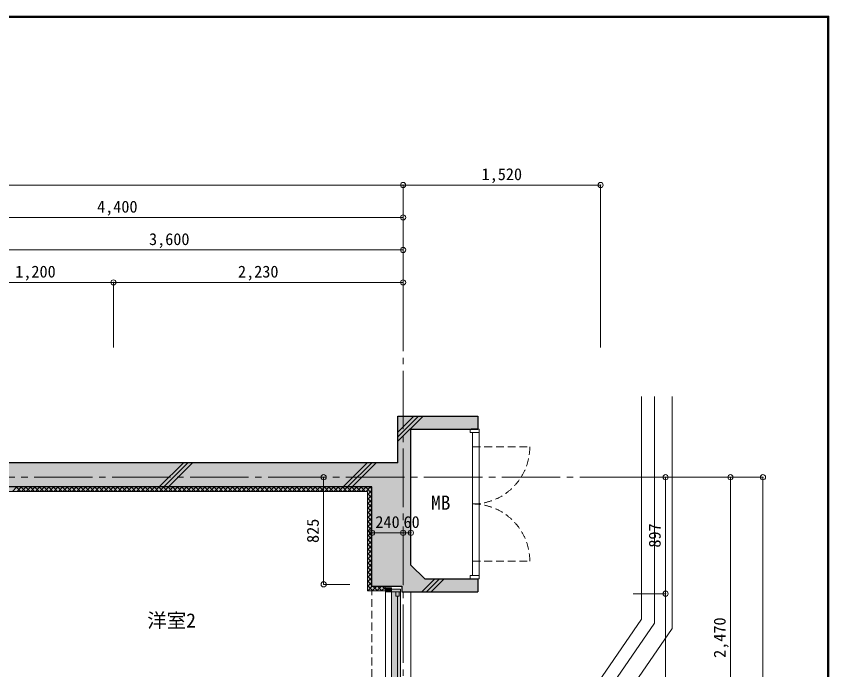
# Model space of a CAD drawing. Units: millimetres at full size, sheet at 1:50. Extents: x -9674 to 9699, y -6794 to 6791.
# Drawn here: x 3444 to 9699, y 1759 to 6791 of the extents above; entities that cross this region are included whole.
import ezdxf
from ezdxf.enums import TextEntityAlignment as Align

# ---------------------------------------------------------------- set-up
doc = ezdxf.new("R2010")
doc.units = ezdxf.units.MM
doc.header["$LTSCALE"] = 50
doc.header["$PDMODE"] = 32
doc.header["$PDSIZE"] = 40
doc.linetypes.add('CHAIN2', pattern=[12, 9, -1, 1, -1])
doc.linetypes.add('DASHED1', pattern=[1.8, 1.2, -0.6])
for name, color, linetype, lineweight in [('0-0_図面枠', 7, 'Continuous', 9), ('1-0_芯', 7, 'CHAIN2', 9), ('1-1_躯体', 2, 'Continuous', 25), ('1-3_建具', 3, 'Continuous', 18), ('1-6_ﾊﾞﾙｺﾆｰ・階段', 4, 'Continuous', 9), ('1-8_ハッチ', 4, 'Continuous', 9), ('1-A_文字', 7, 'Continuous', 9), ('1-B_寸法', 7, 'Continuous', 9), ('1-C_梁', 7, 'DASHED1', 9)]:
    doc.layers.add(name, color=color, linetype=linetype, lineweight=lineweight)
for name, color, linetype in [('4-0', 1, 'Continuous'), ('4-1', 2, 'Continuous'), ('4-F', 4, 'Continuous')]:
    doc.layers.add(name, color=color, linetype=linetype)
doc.styles.add('ＭＳ ゴシック', font='')
doc.styles.get('ＭＳ ゴシック').set_extended_font_data('MS Gothic')

msp = doc.modelspace()

# ---------------------------------------------------------------- linework, layer by layer
at = {"layer": '0-0_図面枠'}
for p, q in [((9697.16, 6789.66), (-9672.16, 6789.66)), ((9695.4, 6787.9), (-9670.4, 6787.9)), ((-9668.64, 6786.14), (9693.64, 6786.14)), ((9691.87, 6784.38), (-9666.87, 6784.38)), ((9690.11, 6782.61), (-9665.11, 6782.61)), ((9688.35, 6780.85), (-9663.35, 6780.85)), ((9688.35, -6783.35), (9688.35, 6780.85)), ((9690.11, -6785.11), (9690.11, 6782.61)), ((9691.87, -6786.88), (9691.87, 6784.38)), ((9693.64, 6786.14), (9693.64, -6788.64)), ((9695.4, -6790.4), (9695.4, 6787.9)), ((9697.16, -6792.16), (9697.16, 6789.66))]:
    msp.add_line(p, q, dxfattribs=at)
msp.add_lwpolyline([(9698.92, -6793.93), (9698.92, 6791.43), (-9673.92, 6791.43)], dxfattribs=at)
at = {"layer": '1-0_芯'}
for p, q in [((6422.5, -4188.13), (6422.5, 4241.87)), ((-8417.5, 3241.87), (8192.5, 3241.87))]:
    msp.add_line(p, q, dxfattribs=at)
at = {"layer": '1-1_躯体'}
for p, q in [((6482.5, 2565.94), (6482.5, 3611.87)), ((6482.5, 3611.87), (6997.5, 3611.87)), ((6997.5, 3611.87), (6947.5, 3611.87)), ((6997.5, 3611.87), (6947.5, 3611.87)), ((6382.5, 3351.87), (-6917.5, 3351.87)), ((6182.5, 3166.87), (-6617.5, 3166.87)), ((6182.5, 2401.87), (6182.5, 3166.87)), ((6947.5, 2459.87), (6997.5, 2459.87)), ((6947.5, 2459.87), (6997.5, 2459.87)), ((6997.5, 2459.87), (6997.5, 2359.87)), ((6182.5, 2401.87), (6412.5, 2401.87)), ((6412.5, 2401.87), (6412.5, 2359.87)), ((6412.5, 2359.87), (6997.5, 2359.87))]:
    msp.add_line(p, q, dxfattribs=at)
for points in [[(6382.5, 3351.87), (6382.5, 3711.87), (6997.5, 3711.87), (6997.5, 3611.87)], [(6482.5, 2565.94), (6588.57, 2459.87), (6947.5, 2459.87)]]:
    msp.add_lwpolyline(points, dxfattribs=at)
at = {"layer": '1-3_建具', "color": 7, "lineweight": 9}
for p, q in [((6937.5, 3611.87), (6937.5, 3586.87)), ((7007.5, 3611.87), (6937.5, 3611.87)), ((6937.5, 3611.87), (6937.5, 3586.87)), ((6937.5, 3586.87), (7007.5, 3586.87)), ((6957.5, 3586.87), (6957.5, 2484.87)), ((7007.5, 3586.87), (7007.5, 3611.87)), ((7007.5, 2484.87), (7007.5, 3586.87)), ((6937.5, 2484.87), (6937.5, 2459.87)), ((7007.5, 2484.87), (6937.5, 2484.87)), ((6402.5, 2379.87), (6332.5, 2379.87)), ((6402.5, 2379.87), (6402.5, 2344.87)), ((6285.5, 2359.87), (6285.5, 807.89)), ((6332.5, 2359.87), (6402.5, 2359.87)), ((6332.5, 2344.87), (6332.5, 2359.87)), ((6332.5, 822.89), (6332.5, 2344.87)), ((6402.5, 822.89), (6402.5, 2344.87)), ((6482.5, 2359.87), (6482.5, 807.89))]:
    msp.add_line(p, q, dxfattribs=at)
at = {"layer": '1-3_建具', "color": 7, "linetype": 'DASHED1', "lineweight": 9}
for p, q in [((6957.5, 3475.87), (7397.5, 3475.87)), ((6957.5, 2595.87), (7397.5, 2595.87))]:
    msp.add_line(p, q, dxfattribs=at)
at = {"layer": '1-3_建具'}
for p, q in [((6285.5, 2389.87), (6286.53, 2389.87)), ((6285.5, 2389.87), (6332.5, 2389.87)), ((6332.5, 2389.87), (6332.5, 2359.87)), ((6379.5, 1601.38), (6379.5, 2324.87)), ((6391.5, 2324.87), (6391.5, 2359.87))]:
    msp.add_line(p, q, dxfattribs=at)
at = {"layer": '1-3_建具', "color": 7, "lineweight": 9}
msp.add_lwpolyline([(6937.5, 2459.87), (7007.5, 2459.87), (7007.5, 2484.87)], dxfattribs=at)
at = {"layer": '1-3_建具'}
for points in [[(6285.5, 2389.87), (6285.5, 2359.87), (6332.5, 2359.87)], [(6391.5, 2324.87), (6367.5, 2324.87), (6367.5, 2359.87)]]:
    msp.add_lwpolyline(points, dxfattribs=at)
at = {"layer": '1-3_建具', "color": 7, "linetype": 'DASHED1', "lineweight": 9}
for centre, start, end in [((6957.5, 3475.87), 270, 0), ((6957.5, 2595.87), 0, 90)]:
    msp.add_arc(centre, 440, start, end, dxfattribs=at)
at = {"layer": '1-6_ﾊﾞﾙｺﾆｰ・階段'}
for p in [(8257.5, 3864.5), (7707.5, 1349.86)]:
    msp.add_line(p, (8257.5, 2149.86), dxfattribs=at)
at = {"layer": '1-6_ﾊﾞﾙｺﾆｰ・階段', "color": 7}
for p, q in [((8357.5, 3864.5), (8357.5, 2118.8)), ((8492.5, 3864.5), (8492.5, 2076.87)), ((7807.5, 1318.8), (8357.5, 2118.8)), ((7942.5, 1276.87), (8492.5, 2076.87))]:
    msp.add_line(p, q, dxfattribs=at)
at = {"layer": '1-8_ハッチ'}
for p, q in [((6382.5, 3518.72), (6575.65, 3711.87)), ((6382.5, 3554.07), (6540.3, 3711.87)), ((6382.5, 3589.43), (6504.94, 3711.87)), ((4545.73, 3166.87), (4730.73, 3351.87)), ((4581.08, 3166.87), (4766.08, 3351.87)), ((4616.44, 3166.87), (4801.44, 3351.87)), ((5959.94, 3166.87), (6144.94, 3351.87)), ((5995.3, 3166.87), (6180.3, 3351.87)), ((6030.65, 3166.87), (6215.65, 3351.87)), ((6147.5, 3131.87), (-6582.5, 3131.87)), ((3414.71, 3131.87), (3449.71, 3166.87)), ((3444.58, 3166.87), (3479.58, 3131.87)), ((3450.07, 3131.87), (3485.07, 3166.87)), ((3479.93, 3166.87), (3514.93, 3131.87)), ((3485.42, 3131.87), (3520.42, 3166.87)), ((3515.29, 3166.87), (3550.29, 3131.87)), ((3520.78, 3131.87), (3555.78, 3166.87)), ((3550.65, 3166.87), (3585.65, 3131.87)), ((3556.13, 3131.87), (3591.13, 3166.87)), ((3586, 3166.87), (3621, 3131.87)), ((3591.49, 3131.87), (3626.49, 3166.87)), ((3621.36, 3166.87), (3656.36, 3131.87)), ((3626.84, 3131.87), (3661.84, 3166.87)), ((3656.71, 3166.87), (3691.71, 3131.87)), ((3662.2, 3131.87), (3697.2, 3166.87)), ((3692.07, 3166.87), (3727.07, 3131.87)), ((3697.55, 3131.87), (3732.55, 3166.87)), ((3727.42, 3166.87), (3762.42, 3131.87)), ((3732.91, 3131.87), (3767.91, 3166.87)), ((3762.78, 3166.87), (3797.78, 3131.87)), ((3768.27, 3131.87), (3803.27, 3166.87)), ((3798.13, 3166.87), (3833.13, 3131.87)), ((3803.62, 3131.87), (3838.62, 3166.87)), ((3833.49, 3166.87), (3868.49, 3131.87)), ((3838.98, 3131.87), (3873.98, 3166.87)), ((3868.84, 3166.87), (3903.84, 3131.87)), ((3874.33, 3131.87), (3909.33, 3166.87)), ((3904.2, 3166.87), (3939.2, 3131.87)), ((3909.69, 3131.87), (3944.69, 3166.87)), ((3939.55, 3166.87), (3974.55, 3131.87)), ((3945.04, 3131.87), (3980.04, 3166.87)), ((3974.91, 3166.87), (4009.91, 3131.87)), ((3980.4, 3131.87), (4015.4, 3166.87)), ((4010.26, 3166.87), (4045.26, 3131.87)), ((4015.75, 3131.87), (4050.75, 3166.87)), ((4045.62, 3166.87), (4080.62, 3131.87)), ((4051.11, 3131.87), (4086.11, 3166.87)), ((4080.98, 3166.87), (4115.98, 3131.87)), ((4086.46, 3131.87), (4121.46, 3166.87)), ((4116.33, 3166.87), (4151.33, 3131.87)), ((4121.82, 3131.87), (4156.82, 3166.87)), ((4151.69, 3166.87), (4186.69, 3131.87)), ((4157.17, 3131.87), (4192.17, 3166.87)), ((4187.04, 3166.87), (4222.04, 3131.87)), ((4192.53, 3131.87), (4227.53, 3166.87)), ((4222.4, 3166.87), (4257.4, 3131.87)), ((4227.88, 3131.87), (4262.88, 3166.87)), ((4257.75, 3166.87), (4292.75, 3131.87)), ((4263.24, 3131.87), (4298.24, 3166.87)), ((4293.11, 3166.87), (4328.11, 3131.87)), ((4298.6, 3131.87), (4333.6, 3166.87)), ((4328.46, 3166.87), (4363.46, 3131.87)), ((4333.95, 3131.87), (4368.95, 3166.87)), ((4363.82, 3166.87), (4398.82, 3131.87)), ((4369.31, 3131.87), (4404.31, 3166.87)), ((4399.17, 3166.87), (4434.17, 3131.87)), ((4404.66, 3131.87), (4439.66, 3166.87)), ((4434.53, 3166.87), (4469.53, 3131.87)), ((4440.02, 3131.87), (4475.02, 3166.87)), ((4469.88, 3166.87), (4504.88, 3131.87)), ((4475.37, 3131.87), (4510.37, 3166.87)), ((4505.24, 3166.87), (4540.24, 3131.87)), ((4510.73, 3131.87), (4545.73, 3166.87)), ((4540.59, 3166.87), (4575.59, 3131.87)), ((4546.08, 3131.87), (4581.08, 3166.87)), ((4575.95, 3166.87), (4610.95, 3131.87)), ((4581.44, 3131.87), (4616.44, 3166.87)), ((4611.31, 3166.87), (4646.31, 3131.87)), ((4616.79, 3131.87), (4651.79, 3166.87)), ((4646.66, 3166.87), (4681.66, 3131.87)), ((4652.15, 3131.87), (4687.15, 3166.87)), ((4682.02, 3166.87), (4717.02, 3131.87)), ((4687.5, 3131.87), (4722.5, 3166.87)), ((4717.37, 3166.87), (4752.37, 3131.87)), ((4722.86, 3131.87), (4757.86, 3166.87)), ((4752.73, 3166.87), (4787.73, 3131.87)), ((4758.21, 3131.87), (4793.21, 3166.87)), ((4788.08, 3166.87), (4823.08, 3131.87)), ((4793.57, 3131.87), (4828.57, 3166.87)), ((4823.44, 3166.87), (4858.44, 3131.87)), ((4828.93, 3131.87), (4863.93, 3166.87)), ((4858.79, 3166.87), (4893.79, 3131.87)), ((4864.28, 3131.87), (4899.28, 3166.87)), ((4894.15, 3166.87), (4929.15, 3131.87)), ((4899.64, 3131.87), (4934.64, 3166.87)), ((4929.5, 3166.87), (4964.5, 3131.87)), ((4934.99, 3131.87), (4969.99, 3166.87)), ((4964.86, 3166.87), (4999.86, 3131.87)), ((4970.35, 3131.87), (5005.35, 3166.87)), ((5000.21, 3166.87), (5035.21, 3131.87)), ((5005.7, 3131.87), (5040.7, 3166.87)), ((5035.57, 3166.87), (5070.57, 3131.87)), ((5041.06, 3131.87), (5076.06, 3166.87)), ((5070.92, 3166.87), (5105.92, 3131.87)), ((5076.41, 3131.87), (5111.41, 3166.87)), ((5106.28, 3166.87), (5141.28, 3131.87)), ((5111.77, 3131.87), (5146.77, 3166.87)), ((5141.64, 3166.87), (5176.64, 3131.87)), ((5147.12, 3131.87), (5182.12, 3166.87)), ((5176.99, 3166.87), (5211.99, 3131.87)), ((5182.48, 3131.87), (5217.48, 3166.87)), ((5212.35, 3166.87), (5247.35, 3131.87)), ((5217.83, 3131.87), (5252.83, 3166.87)), ((5247.7, 3166.87), (5282.7, 3131.87)), ((5253.19, 3131.87), (5288.19, 3166.87)), ((5283.06, 3166.87), (5318.06, 3131.87)), ((5288.54, 3131.87), (5323.54, 3166.87)), ((5318.41, 3166.87), (5353.41, 3131.87)), ((5323.9, 3131.87), (5358.9, 3166.87)), ((5353.77, 3166.87), (5388.77, 3131.87)), ((5359.26, 3131.87), (5394.26, 3166.87)), ((5389.12, 3166.87), (5424.12, 3131.87)), ((5394.61, 3131.87), (5429.61, 3166.87)), ((5424.48, 3166.87), (5459.48, 3131.87)), ((5429.97, 3131.87), (5464.97, 3166.87)), ((5459.83, 3166.87), (5494.83, 3131.87)), ((5465.32, 3131.87), (5500.32, 3166.87)), ((5495.19, 3166.87), (5530.19, 3131.87)), ((5500.68, 3131.87), (5535.68, 3166.87)), ((5530.54, 3166.87), (5565.54, 3131.87)), ((5536.03, 3131.87), (5571.03, 3166.87)), ((5565.9, 3166.87), (5600.9, 3131.87)), ((5571.39, 3131.87), (5606.39, 3166.87)), ((5601.26, 3166.87), (5636.26, 3131.87)), ((5606.74, 3131.87), (5641.74, 3166.87)), ((5636.61, 3166.87), (5671.61, 3131.87)), ((5642.1, 3131.87), (5677.1, 3166.87)), ((5671.97, 3166.87), (5706.97, 3131.87)), ((5677.45, 3131.87), (5712.45, 3166.87)), ((5707.32, 3166.87), (5742.32, 3131.87)), ((5712.81, 3131.87), (5747.81, 3166.87)), ((5742.68, 3166.87), (5777.68, 3131.87)), ((5748.16, 3131.87), (5783.16, 3166.87)), ((5778.03, 3166.87), (5813.03, 3131.87)), ((5783.52, 3131.87), (5818.52, 3166.87)), ((5813.39, 3166.87), (5848.39, 3131.87)), ((5818.87, 3131.87), (5853.87, 3166.87)), ((5848.74, 3166.87), (5883.74, 3131.87)), ((5854.23, 3131.87), (5889.23, 3166.87)), ((5884.1, 3166.87), (5919.1, 3131.87)), ((5889.59, 3131.87), (5924.59, 3166.87)), ((5919.45, 3166.87), (5954.45, 3131.87)), ((5924.94, 3131.87), (5959.94, 3166.87)), ((5954.81, 3166.87), (5989.81, 3131.87)), ((5960.3, 3131.87), (5995.3, 3166.87)), ((5990.16, 3166.87), (6025.16, 3131.87)), ((5995.65, 3131.87), (6030.65, 3166.87)), ((6025.52, 3166.87), (6060.52, 3131.87)), ((6031.01, 3131.87), (6066.01, 3166.87)), ((6060.87, 3166.87), (6095.87, 3131.87)), ((6066.36, 3131.87), (6101.36, 3166.87)), ((6096.23, 3166.87), (6131.23, 3131.87)), ((6101.72, 3131.87), (6136.72, 3166.87)), ((6131.59, 3166.87), (6182.5, 3115.95)), ((6137.07, 3131.87), (6172.07, 3166.87)), ((6147.5, 3106.94), (6182.5, 3141.94)), ((6147.5, 2366.87), (6147.5, 3131.87)), ((6166.94, 3166.87), (6182.5, 3151.31)), ((6147.5, 3115.6), (6182.5, 3080.6)), ((6147.5, 3071.59), (6182.5, 3106.59)), ((6147.5, 3080.24), (6182.5, 3045.24)), ((6147.5, 3036.23), (6182.5, 3071.23)), ((6147.5, 3044.89), (6182.5, 3009.89)), ((6147.5, 3000.87), (6182.5, 3035.87)), ((6147.5, 3009.53), (6182.5, 2974.53)), ((6147.5, 2965.52), (6182.5, 3000.52)), ((6147.5, 2974.18), (6182.5, 2939.18)), ((6147.5, 2930.16), (6182.5, 2965.16)), ((6147.5, 2938.82), (6182.5, 2903.82)), ((6147.5, 2894.81), (6182.5, 2929.81)), ((6147.5, 2903.47), (6182.5, 2868.47)), ((6147.5, 2859.45), (6182.5, 2894.45)), ((6147.5, 2868.11), (6182.5, 2833.11)), ((6147.5, 2824.1), (6182.5, 2859.1)), ((6147.5, 2832.76), (6182.5, 2797.76)), ((6147.5, 2788.74), (6182.5, 2823.74)), ((6147.5, 2797.4), (6182.5, 2762.4)), ((6147.5, 2753.39), (6182.5, 2788.39)), ((6147.5, 2762.05), (6182.5, 2727.05)), ((6147.5, 2718.03), (6182.5, 2753.03)), ((6147.5, 2726.69), (6182.5, 2691.69)), ((6147.5, 2682.68), (6182.5, 2717.68)), ((6147.5, 2691.33), (6182.5, 2656.33)), ((6147.5, 2647.32), (6182.5, 2682.32)), ((6147.5, 2655.98), (6182.5, 2620.98)), ((6147.5, 2611.97), (6182.5, 2646.97)), ((6147.5, 2620.62), (6182.5, 2585.62)), ((6147.5, 2576.61), (6182.5, 2611.61)), ((6147.5, 2585.27), (6182.5, 2550.27)), ((6147.5, 2541.26), (6182.5, 2576.26)), ((6147.5, 2549.91), (6182.5, 2514.91)), ((6147.5, 2505.9), (6182.5, 2540.9)), ((6147.5, 2514.56), (6182.5, 2479.56)), ((6147.5, 2470.54), (6182.5, 2505.54)), ((6147.5, 2479.2), (6182.5, 2444.2)), ((6147.5, 2435.19), (6182.5, 2470.19)), ((6147.5, 2443.85), (6182.5, 2408.85)), ((6567.15, 2359.87), (6667.15, 2459.87)), ((6602.51, 2359.87), (6702.51, 2459.87)), ((6637.87, 2359.87), (6737.87, 2459.87)), ((6147.5, 2399.83), (6182.5, 2434.83)), ((6147.5, 2408.49), (6189.12, 2366.87)), ((6149.89, 2366.87), (6184.89, 2401.87)), ((6185.25, 2366.87), (6220.25, 2401.87)), ((6189.48, 2401.87), (6224.48, 2366.87)), ((6220.6, 2366.87), (6255.6, 2401.87)), ((6224.83, 2401.87), (6259.83, 2366.87)), ((6255.96, 2366.87), (6285.5, 2396.41)), ((6260.19, 2401.87), (6285.5, 2376.56)), ((6147.5, 2373.14), (6153.77, 2366.87)), ((6147.5, 2366.87), (6285.5, 2366.87))]:
    msp.add_line(p, q, dxfattribs=at)
at = {"layer": '1-B_寸法'}
for p, q in [((-6677.5, 5491.87), (6422.5, 5491.87)), ((6422.5, 5491.87), (7942.5, 5491.87)), ((6422.5, 4241.87), (6422.5, 5491.87)), ((7942.5, 4241.87), (7942.5, 5491.87)), ((2022.5, 5241.87), (6422.5, 5241.87)), ((2822.5, 4991.87), (6422.5, 4991.87)), ((2992.5, 4741.87), (4192.5, 4741.87)), ((4192.5, 4241.87), (4192.5, 4741.87)), ((4192.5, 4741.87), (6422.5, 4741.87)), ((5810.59, 2416.87), (5810.59, 3241.87)), ((8192.5, 3241.87), (9192.5, 3241.87)), ((8442.5, 3241.87), (8442.5, 2344.87)), ((8942.5, 771.87), (8942.5, 3241.87)), ((9192.5, -2938.13), (9192.5, 3241.87)), ((6422.5, 2813.68), (6182.5, 2813.68)), ((6482.5, 2813.68), (6422.5, 2813.68)), ((5810.59, 2416.87), (6013.35, 2416.87)), ((8192.5, 2344.87), (8442.5, 2344.87)), ((8442.5, 2344.87), (8442.5, 824.87))]:
    msp.add_line(p, q, dxfattribs=at)
at = {"layer": '1-B_寸法', "color": 3}
for p in [(6422.5, 5491.87), (7942.5, 5491.87), (6422.5, 5241.87), (6422.5, 4991.87), (4192.5, 4741.87), (6422.5, 4741.87), (5810.59, 3241.87), (8442.5, 3241.87), (8942.5, 3241.87), (9192.5, 3241.87), (6182.5, 2813.68), (6422.5, 2813.68), (6482.5, 2813.68), (5810.59, 2416.87), (8442.5, 2344.87)]:
    msp.add_point(p, dxfattribs=at)
at = {"layer": '1-C_梁'}
msp.add_line((6182.5, 802.87), (6182.5, 2366.87), dxfattribs=at)
at = {"layer": '4-0'}
for points in [[(6997.5, 3611.87), (6997.5, 3711.87), (6382.5, 3711.87)], [(6482.5, 3611.87), (6997.5, 3611.87), (6382.5, 3711.87)], [(6482.5, 3611.87), (6382.5, 3711.87), (6382.5, 3351.87)], [(6382.5, 3351.87), (6412.5, 2401.87), (6482.5, 3611.87)], [(6412.5, 2401.87), (6482.5, 2565.94), (6482.5, 3611.87)], [(-6917.5, 3351.87), (-6617.5, 3166.87), (6382.5, 3351.87), (6182.5, 3166.87)], [(6382.5, 3351.87), (6182.5, 3166.87), (6412.5, 2401.87)], [(6182.5, 3166.87), (6182.5, 2401.87), (6412.5, 2401.87)], [(6412.5, 2401.87), (6588.57, 2459.87), (6482.5, 2565.94)], [(6412.5, 2401.87), (6997.5, 2359.87), (6997.5, 2459.87)], [(6412.5, 2401.87), (6997.5, 2459.87), (6588.57, 2459.87)], [(6412.5, 2401.87), (6412.5, 2359.87), (6997.5, 2359.87)]]:
    msp.add_solid(points, dxfattribs=at)
at = {"layer": '4-1'}
msp.add_solid([(6332.55, 787.89), (6402.5, 787.89), (6332.5, 2379.87), (6402.5, 2379.87)], dxfattribs=at)
at = {"layer": '4-F'}
for points in [[(-6617.5, 3166.87), (-6582.5, 3131.87), (6182.5, 3166.87), (6147.5, 3131.87)], [(6182.5, 3166.87), (6147.5, 3131.87), (6182.5, 2401.87), (6147.5, 2366.87)], [(6147.5, 2366.87), (6182.5, 2401.87), (6285.5, 2366.87)], [(6285.5, 2366.87), (6285.39, 2401.97), (6182.5, 2401.87)], [(6286.53, 2389.87), (6332.5, 2389.87), (6285.5, 2359.87), (6332.5, 2359.87)]]:
    msp.add_solid(points, dxfattribs=at)

# ---------------------------------------------------------------- texts
at = {"layer": '1-A_文字', "style": 'ＭＳ ゴシック'}
for s, p in [('MB', (6637.24, 2958.05)), ('洋室2', (4452.47, 2051.15))]:
    msp.add_text(s, height=110, dxfattribs=at).set_placement(p, align=Align.BOTTOM_LEFT)
at = {"layer": '1-B_寸法', "style": 'ＭＳ ゴシック'}
for s, p in [('1,520', (7026.25, 5501.87)), ('4,400', (4066.25, 5251.87)), ('3,600', (4466.25, 5001.87)), ('1,200', (3436.25, 4751.87)), ('2,230', (5151.25, 4751.87)), ('240', (6208.75, 2823.68)), ('60', (6425.25, 2823.68))]:
    msp.add_text(s, height=91.64, dxfattribs=at).set_placement(p, align=Align.BOTTOM_LEFT)
for s, p in [('825', (5800.59, 2735.62)), ('897', (8432.5, 2699.62)), ('2,470', (8932.5, 1850.62))]:
    msp.add_text(s, height=91.64, rotation=90, dxfattribs=at).set_placement(p, align=Align.BOTTOM_LEFT)

doc.saveas('drawing.dxf')
